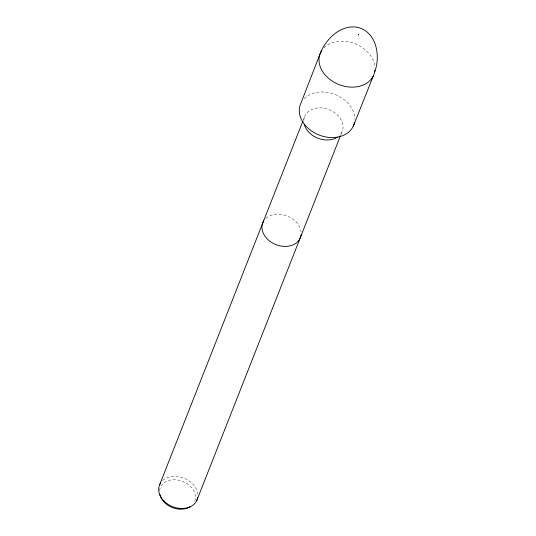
<?xml version="1.0" encoding="UTF-8"?>
<svg xmlns="http://www.w3.org/2000/svg" width="536" height="536" viewBox="0 0 536 536"><rect width="100%" height="100%" fill="white"/><g stroke="black" fill="none" stroke-linecap="round" stroke-linejoin="round"><path stroke-width="0.4" stroke-dasharray="2.68 2.01" d="M303.443 119.716L304.971 115.83M340.722 135.112L341.941 132.01M265.876 218.427A20.187 15.35 21.5 0 1 287.517 216.175A20.187 15.35 21.5 0 1 301.145 232.892M162.636 480.531A20.187 15.35 21.5 0 1 184.759 478.481A20.187 15.35 21.5 0 1 197.905 495.82M159.581 490.594A18.505 14.07 21.5 0 1 181.228 480.852A18.505 14.07 21.5 0 1 194.447 501.87M303.858 121.35A20.187 15.35 21.5 0 1 329.017 109.612A20.187 15.35 21.5 0 1 339.623 135.333M323.905 47.851A28.843 21.936 21.5 0 1 354.591 43.577A28.843 21.936 21.5 0 1 374.979 67.228M304.16 98.604A28.602 21.748 21.5 0 1 335.462 94.711A28.602 21.748 21.5 0 1 354.839 119.294"/><path stroke-width="0.8" d="M374.698 71.784C380.835 55.778 376.46 31.792 357.512 27.289C340.849 24.435 326.605 38.297 320.588 52.602L300.87 103.314A28.602 21.748 21.5 0 0 320.287 135.454A28.602 21.748 21.5 0 0 354.517 122.362M159.815 484.336L302.833 121.27M196.786 500.51L340.414 135.889M353.251 126.228L373.411 75.71M197.744 497.435A20.187 15.35 21.5 0 1 172.746 506.734A20.187 15.35 21.5 0 1 160.599 482.929M301.091 234.534A20.187 15.35 21.5 0 1 276.482 244.818A20.187 15.35 21.5 0 1 263.846 220.825M190.541 506.413A18.505 14.07 21.5 0 1 172.404 507.572A18.505 14.07 21.5 0 1 159.829 494.406M374.932 70.176A28.843 21.936 21.5 0 1 339.663 84.829A28.843 21.936 21.5 0 1 321.794 50.451M337.445 137.129A20.187 15.35 21.5 0 1 318.136 138.322A20.187 15.35 21.5 0 1 304.354 124.566M358.336 34.706L358.758 34.941L358.41 34.632"/></g></svg>
